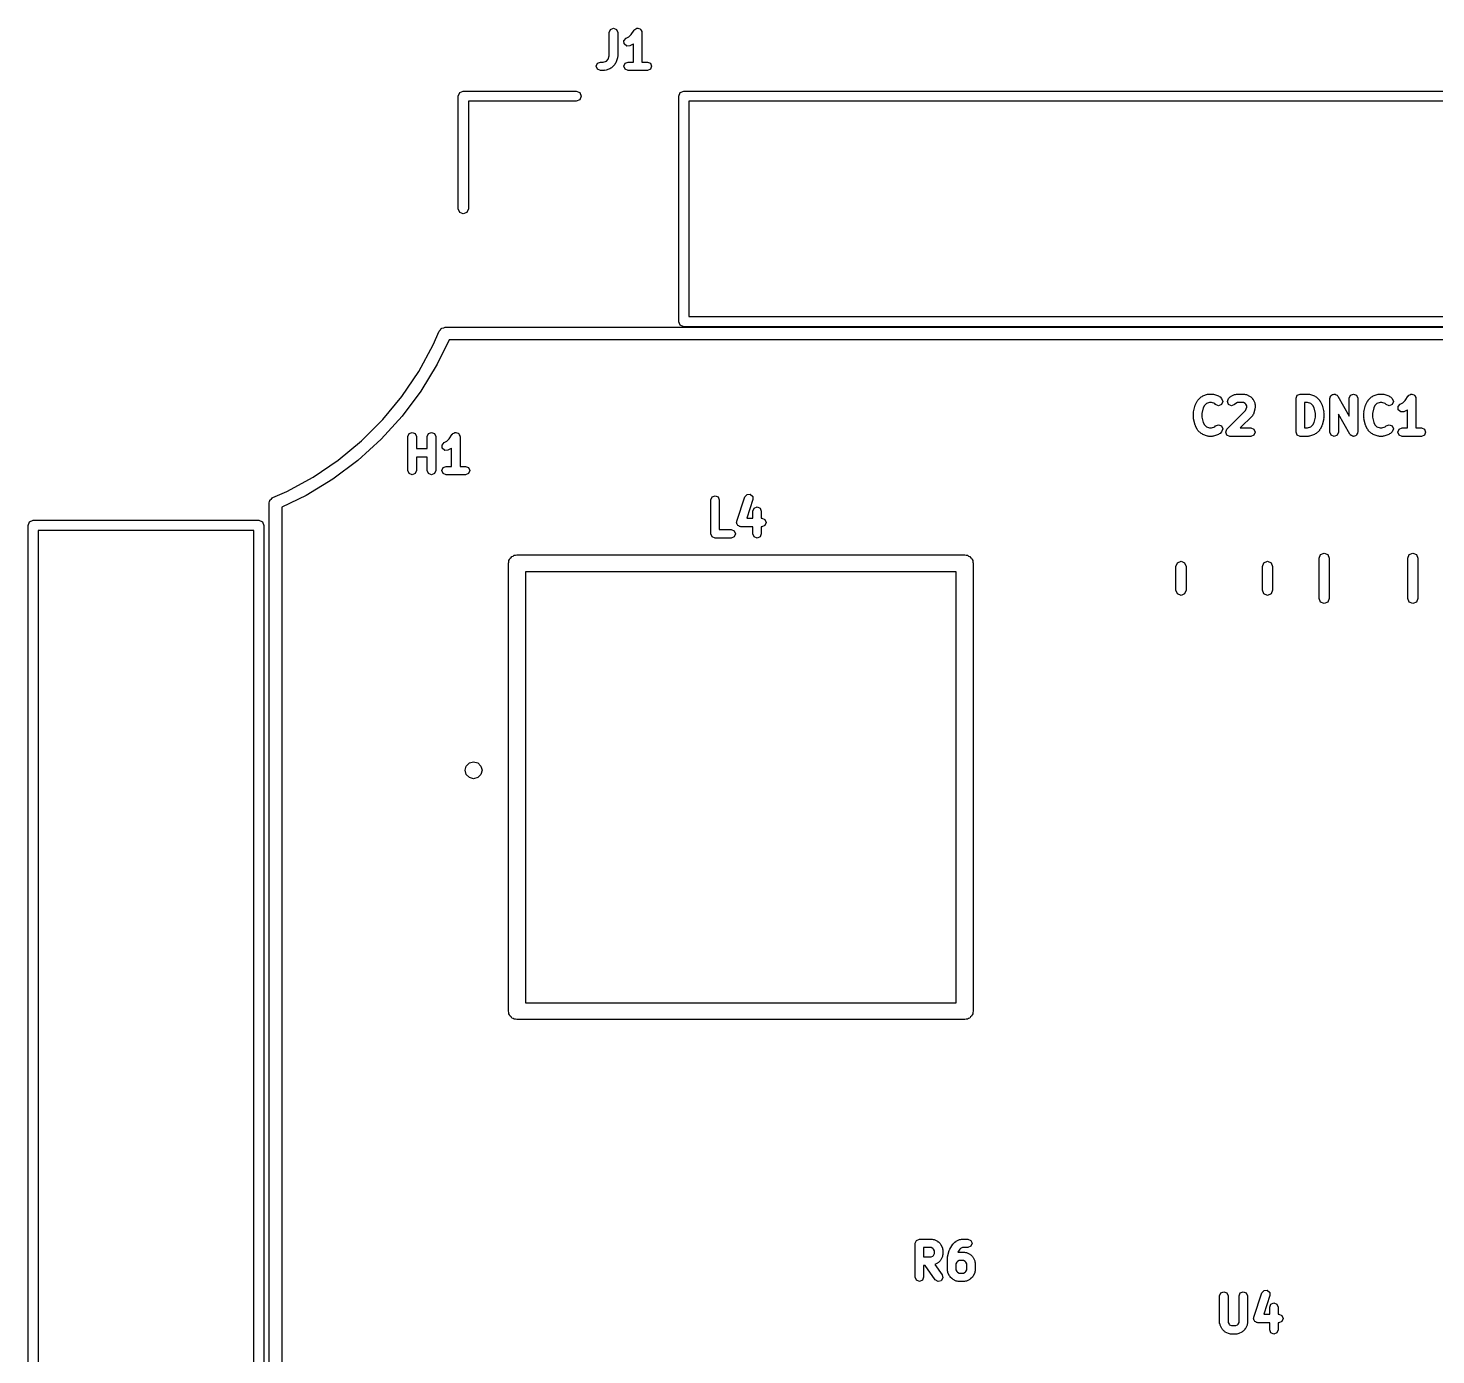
# Model space of a CAD drawing. Extents: x 83 to 120.4, y -76.4 to -39.4.
# Drawn here: x 83.8 to 100.39, y -54.99 to -39.35 of the extents above; entities that cross this region are included whole.
import ezdxf

# ---------------------------------------------------------------- set-up
doc = ezdxf.new("R2010")
doc.units = 0
doc.layers.add('BLACK', color=7, linetype='CONTINUOUS')

msp = doc.modelspace()

# ---------------------------------------------------------------- linework, layer by layer
at = {"layer": 'BLACK', "linetype": 'CONTINUOUS'}
for p, q in [((90.648666, -39.401247), (90.663311, -39.365892)), ((90.648666, -39.678848), (90.648666, -39.401247)), ((90.663311, -39.365892), (90.698666, -39.351247)), ((90.698666, -39.351247), (90.734021, -39.365892)), ((90.734021, -39.365892), (90.748666, -39.401247)), ((90.748666, -39.401247), (90.748666, -39.686961)), ((90.822661, -39.499722), (90.847734, -39.470812)), ((90.847734, -39.470812), (90.878572, -39.455392)), ((90.878572, -39.455392), (90.90743, -39.426533)), ((90.90743, -39.426533), (90.942779, -39.373511)), ((90.942779, -39.373511), (90.947056, -39.370646)), ((90.947056, -39.370646), (90.949026, -39.365892)), ((90.949026, -39.365892), (90.962476, -39.36032)), ((90.962476, -39.36032), (90.974576, -39.352218)), ((90.974576, -39.352218), (90.979625, -39.353216)), ((90.979625, -39.353216), (90.984381, -39.351247)), ((90.984381, -39.351247), (90.997829, -39.356817)), ((90.997829, -39.356817), (91.012117, -39.359644)), ((91.012117, -39.359644), (91.014982, -39.363922)), ((91.014982, -39.363922), (91.019736, -39.365892)), ((91.019736, -39.365892), (91.025306, -39.37934)), ((91.025306, -39.37934), (91.03341, -39.391441)), ((91.03341, -39.391441), (91.03241, -39.39649)), ((91.03241, -39.39649), (91.034381, -39.401247)), ((91.034381, -39.401247), (91.034381, -39.751247)), ((90.825374, -39.537894), (90.822661, -39.499722)), ((90.854284, -39.562967), (90.825374, -39.537894)), ((90.892456, -39.560254), (90.854284, -39.562967)), ((90.930551, -39.541206), (90.892456, -39.560254)), ((90.934381, -39.536789), (90.930551, -39.541206)), ((90.934381, -39.751247), (90.934381, -39.536789)), ((90.496285, -39.801247), (90.51093, -39.765892)), ((90.51093, -39.836602), (90.496285, -39.801247)), ((90.51093, -39.765892), (90.546285, -39.751247)), ((90.546285, -39.751247), (90.576268, -39.751247)), ((90.576268, -39.751247), (90.614514, -39.738498)), ((90.657334, -39.829634), (90.600192, -39.848681)), ((90.614514, -39.738498), (90.635917, -39.717095)), ((90.635917, -39.717095), (90.648666, -39.678848)), ((90.666126, -39.822008), (90.657334, -39.829634)), ((90.676878, -39.817555), (90.666126, -39.822008)), ((90.714974, -39.779459), (90.676878, -39.817555)), ((90.719427, -39.768707), (90.714974, -39.779459)), ((90.727053, -39.759915), (90.719427, -39.768707)), ((90.7461, -39.702772), (90.727053, -39.759915)), ((90.748666, -39.686961), (90.745516, -39.694563)), ((90.745516, -39.694563), (90.7461, -39.702772)), ((90.820095, -39.801247), (90.83474, -39.765892)), ((90.83474, -39.836602), (90.820095, -39.801247)), ((90.83474, -39.765892), (90.870095, -39.751247)), ((90.870095, -39.751247), (90.934381, -39.751247)), ((91.034381, -39.751247), (91.098666, -39.751247)), ((91.098666, -39.751247), (91.134021, -39.765892)), ((91.134021, -39.765892), (91.148666, -39.801247)), ((91.148666, -39.801247), (91.134021, -39.836602)), ((90.546285, -39.851247), (90.51093, -39.836602)), ((90.584381, -39.851247), (90.546285, -39.851247)), ((90.591983, -39.848097), (90.584381, -39.851247)), ((90.600192, -39.848681), (90.591983, -39.848097)), ((90.870095, -39.851247), (90.83474, -39.836602)), ((90.984381, -39.851247), (90.870095, -39.851247)), ((91.098666, -39.851247), (90.984381, -39.851247)), ((91.134021, -39.836602), (91.098666, -39.851247)), ((88.868, -40.1522), (88.885574, -40.109774)), ((88.868, -41.4822), (88.868, -40.1522)), ((88.885574, -40.109774), (88.928, -40.0922)), ((88.928, -40.0922), (90.258, -40.0922)), ((90.258, -40.0922), (90.300426, -40.109774)), ((90.300426, -40.109774), (90.318, -40.1522)), ((90.318, -40.1522), (90.300426, -40.194626)), ((91.468, -40.1522), (91.485574, -40.109774)), ((91.468, -42.8122), (91.468, -40.1522)), ((91.485574, -40.109774), (91.528, -40.0922)), ((91.528, -40.0922), (114.448, -40.0922)), ((90.258, -40.2122), (88.988, -40.2122)), ((88.988, -40.2122), (88.988, -41.4822)), ((90.300426, -40.194626), (90.258, -40.2122)), ((91.588, -40.2122), (91.588, -42.7522)), ((114.388, -40.2122), (91.588, -40.2122)), ((88.885574, -41.524626), (88.868, -41.4822)), ((88.988, -41.4822), (88.970426, -41.524626)), ((88.928, -41.5422), (88.885574, -41.524626)), ((88.970426, -41.524626), (88.928, -41.5422)), ((91.485574, -42.854626), (91.468, -42.8122)), ((91.588, -42.7522), (114.388, -42.7522)), ((88.574458, -43.086391), (88.644445, -42.923074)), ((88.644445, -42.923074), (88.657997, -42.907592)), ((88.657997, -42.907592), (88.665173, -42.895165)), ((88.665173, -42.895165), (88.670609, -42.893186)), ((88.670609, -42.893186), (88.674977, -42.888197)), ((88.674977, -42.888197), (88.699833, -42.882549)), ((88.699833, -42.882549), (88.713382, -42.877618)), ((88.713382, -42.877618), (114.713382, -42.877618)), ((91.528, -42.8722), (91.485574, -42.854626)), ((114.448, -42.8722), (91.528, -42.8722)), ((88.404079, -43.398249), (88.574458, -43.086391)), ((88.760221, -43.027618), (88.620898, -43.314234)), ((114.666543, -43.027618), (88.760221, -43.027618)), ((88.620898, -43.314234), (88.428669, -43.629472)), ((88.20485, -43.692513), (88.404079, -43.398249)), ((88.428669, -43.629472), (88.207366, -43.925027)), ((87.978571, -43.966524), (88.20485, -43.692513)), ((97.537207, -43.874049), (97.556255, -43.797858)), ((97.556255, -43.797858), (97.559637, -43.793293)), ((97.559637, -43.793293), (97.56004, -43.787625)), ((97.56004, -43.787625), (97.579087, -43.74953)), ((97.579087, -43.74953), (97.585304, -43.744137)), ((97.585304, -43.744137), (97.588454, -43.736535)), ((97.588454, -43.736535), (97.626548, -43.69844)), ((97.626548, -43.69844), (97.6373, -43.693986)), ((97.6373, -43.693986), (97.646092, -43.686361)), ((97.646092, -43.686361), (97.703235, -43.667313)), ((97.664901, -43.801507), (97.651937, -43.827437)), ((97.688913, -43.777496), (97.664901, -43.801507)), ((97.727161, -43.764747), (97.688913, -43.777496)), ((97.703235, -43.667313), (97.711443, -43.667896)), ((97.711443, -43.667896), (97.719047, -43.664747)), ((97.719047, -43.664747), (97.757143, -43.664747)), ((97.749029, -43.764747), (97.727161, -43.764747)), ((97.787276, -43.777496), (97.749029, -43.764747)), ((97.757143, -43.664747), (97.764746, -43.667896)), ((97.764746, -43.667896), (97.772955, -43.667313)), ((97.772955, -43.667313), (97.830097, -43.686361)), ((97.797978, -43.788198), (97.787276, -43.777496)), ((97.833334, -43.802841), (97.797978, -43.788198)), ((97.830097, -43.686361), (97.838888, -43.693986)), ((97.868689, -43.788196), (97.833334, -43.802841)), ((97.838888, -43.693986), (97.849639, -43.698439)), ((97.849639, -43.698439), (97.868687, -43.717486)), ((97.868687, -43.717486), (97.883332, -43.752841)), ((97.883332, -43.752841), (97.868689, -43.788196)), ((97.935714, -43.752841), (97.95036, -43.717486)), ((97.950358, -43.788196), (97.935714, -43.752841)), ((97.985713, -43.802842), (97.950358, -43.788196)), ((97.95036, -43.717486), (97.969407, -43.698439)), ((97.969407, -43.698439), (97.977009, -43.69529)), ((97.977009, -43.69529), (97.982401, -43.689074)), ((97.982401, -43.689074), (98.020496, -43.670026)), ((98.021068, -43.788198), (97.985713, -43.802842)), ((98.020496, -43.670026), (98.032104, -43.6692)), ((98.034378, -43.774888), (98.021068, -43.788198)), ((98.032104, -43.6692), (98.042857, -43.664747)), ((98.05466, -43.764747), (98.034378, -43.774888)), ((98.042857, -43.664747), (98.138095, -43.664747)), ((98.126292, -43.764747), (98.05466, -43.764747)), ((98.146572, -43.774887), (98.126292, -43.764747)), ((98.138095, -43.664747), (98.148847, -43.6692)), ((98.154144, -43.782459), (98.146572, -43.774887)), ((98.148847, -43.6692), (98.160456, -43.670026)), ((98.164285, -43.802741), (98.154144, -43.782459)), ((98.160456, -43.670026), (98.198551, -43.689074)), ((98.164285, -43.82092), (98.164285, -43.802741)), ((98.198551, -43.689074), (98.203942, -43.69529)), ((98.203942, -43.69529), (98.211544, -43.698439)), ((98.211544, -43.698439), (98.230592, -43.717486)), ((98.230592, -43.717486), (98.233741, -43.725088)), ((98.233741, -43.725088), (98.23996, -43.730482)), ((98.23996, -43.730482), (98.259007, -43.768578)), ((98.259007, -43.768578), (98.259831, -43.780186)), ((98.259831, -43.780186), (98.264285, -43.790938)), ((98.264285, -43.790938), (98.264285, -43.829033)), ((98.745238, -43.714747), (98.759883, -43.679392)), ((98.745238, -44.114747), (98.745238, -43.714747)), ((98.759883, -43.679392), (98.795238, -43.664747)), ((98.795238, -43.664747), (98.890476, -43.664747)), ((98.882362, -43.764747), (98.845238, -43.764747)), ((98.845238, -43.764747), (98.845238, -44.064747)), ((98.92061, -43.777496), (98.882362, -43.764747)), ((98.890476, -43.664747), (98.898079, -43.667896)), ((98.898079, -43.667896), (98.906288, -43.667313)), ((98.906288, -43.667313), (98.963431, -43.686361)), ((98.94462, -43.801507), (98.92061, -43.777496)), ((98.957585, -43.827437), (98.94462, -43.801507)), ((98.963431, -43.686361), (98.972222, -43.693986)), ((98.972222, -43.693986), (98.982974, -43.69844)), ((98.982974, -43.69844), (99.021069, -43.736534)), ((99.021069, -43.736534), (99.024218, -43.744137)), ((99.024218, -43.744137), (99.030436, -43.74953)), ((99.030436, -43.74953), (99.049482, -43.787625)), ((99.049482, -43.787625), (99.049884, -43.793291)), ((99.049884, -43.793291), (99.053268, -43.797858)), ((99.053268, -43.797858), (99.072316, -43.874049)), ((99.145238, -43.714747), (99.147865, -43.708402)), ((99.145238, -44.114747), (99.145238, -43.714747)), ((99.147, -43.701591), (99.154928, -43.691353)), ((99.147865, -43.708402), (99.147, -43.701591)), ((99.154928, -43.691353), (99.159883, -43.679392)), ((99.159883, -43.679392), (99.166226, -43.676764)), ((99.166226, -43.676764), (99.170431, -43.671335)), ((99.170431, -43.671335), (99.183275, -43.669702)), ((99.183275, -43.669702), (99.195238, -43.664747)), ((99.195238, -43.664747), (99.201582, -43.667374)), ((99.201582, -43.667374), (99.208394, -43.666509)), ((99.208394, -43.666509), (99.218631, -43.674437)), ((99.218631, -43.674437), (99.230593, -43.679392)), ((99.230593, -43.679392), (99.23322, -43.685735)), ((99.23322, -43.685735), (99.23865, -43.68994)), ((99.23865, -43.68994), (99.373809, -43.926468)), ((99.373809, -43.714747), (99.388454, -43.679392)), ((99.373809, -43.926468), (99.373809, -43.714747)), ((99.388454, -43.679392), (99.423809, -43.664747)), ((99.423809, -43.664747), (99.459164, -43.679392)), ((99.459164, -43.679392), (99.473809, -43.714747)), ((99.473809, -43.714747), (99.473809, -44.114747)), ((99.546731, -43.874049), (99.565779, -43.797858)), ((99.565779, -43.797858), (99.569161, -43.793293)), ((99.569161, -43.793293), (99.569564, -43.787625)), ((99.569564, -43.787625), (99.588611, -43.74953)), ((99.588611, -43.74953), (99.594828, -43.744137)), ((99.594828, -43.744137), (99.597978, -43.736535)), ((99.597978, -43.736535), (99.636072, -43.69844)), ((99.636072, -43.69844), (99.646824, -43.693986)), ((99.646824, -43.693986), (99.655616, -43.686361)), ((99.655616, -43.686361), (99.712759, -43.667313)), ((99.674425, -43.801507), (99.661461, -43.827437)), ((99.698437, -43.777496), (99.674425, -43.801507)), ((99.736685, -43.764747), (99.698437, -43.777496)), ((99.712759, -43.667313), (99.720967, -43.667896)), ((99.720967, -43.667896), (99.728571, -43.664747)), ((99.728571, -43.664747), (99.766667, -43.664747)), ((99.758553, -43.764747), (99.736685, -43.764747)), ((99.7968, -43.777496), (99.758553, -43.764747)), ((99.766667, -43.664747), (99.77427, -43.667896)), ((99.77427, -43.667896), (99.782479, -43.667313)), ((99.782479, -43.667313), (99.839621, -43.686361)), ((99.807502, -43.788198), (99.7968, -43.777496)), ((99.842858, -43.802841), (99.807502, -43.788198)), ((99.839621, -43.686361), (99.848412, -43.693986)), ((99.878213, -43.788196), (99.842858, -43.802841)), ((99.848412, -43.693986), (99.859163, -43.698439)), ((99.859163, -43.698439), (99.878211, -43.717486)), ((99.878211, -43.717486), (99.892856, -43.752841)), ((99.892856, -43.752841), (99.878213, -43.788196)), ((99.947804, -43.813222), (99.972877, -43.784312)), ((99.950517, -43.851394), (99.947804, -43.813222)), ((99.972877, -43.784312), (100.003715, -43.768892)), ((100.003715, -43.768892), (100.032573, -43.740033)), ((100.032573, -43.740033), (100.067922, -43.687011)), ((100.067922, -43.687011), (100.072199, -43.684146)), ((100.072199, -43.684146), (100.074169, -43.679392)), ((100.074169, -43.679392), (100.087619, -43.67382)), ((100.087619, -43.67382), (100.099719, -43.665718)), ((100.099719, -43.665718), (100.104768, -43.666716)), ((100.104768, -43.666716), (100.109524, -43.664747)), ((100.109524, -43.664747), (100.122972, -43.670317)), ((100.122972, -43.670317), (100.13726, -43.673144)), ((100.13726, -43.673144), (100.140125, -43.677422)), ((100.140125, -43.677422), (100.144879, -43.679392)), ((100.144879, -43.679392), (100.150449, -43.69284)), ((100.150449, -43.69284), (100.158553, -43.704941)), ((100.158553, -43.704941), (100.157553, -43.70999)), ((100.157553, -43.70999), (100.159524, -43.714747)), ((100.159524, -43.714747), (100.159524, -44.064747)), ((87.727289, -44.217802), (87.978571, -43.966524)), ((88.207366, -43.925027), (87.958991, -44.198225)), ((97.535714, -43.886176), (97.53814, -43.880319)), ((97.535714, -43.943319), (97.535714, -43.886176)), ((97.53814, -43.949175), (97.535714, -43.943319)), ((97.53814, -43.880319), (97.537207, -43.874049)), ((97.537207, -43.955446), (97.53814, -43.949175)), ((97.556255, -44.031636), (97.537207, -43.955446)), ((97.651937, -43.827437), (97.635714, -43.892331)), ((97.635714, -43.892331), (97.635714, -43.937163)), ((97.635714, -43.937163), (97.651937, -44.002056)), ((97.931311, -44.079392), (98.151536, -43.859167)), ((98.230593, -43.921531), (98.087376, -44.064747)), ((98.151536, -43.859167), (98.164285, -43.82092)), ((98.235046, -43.910779), (98.230593, -43.921531)), ((98.242672, -43.901987), (98.235046, -43.910779)), ((98.261719, -43.844844), (98.242672, -43.901987)), ((98.264285, -43.829033), (98.261135, -43.836635)), ((98.261135, -43.836635), (98.261719, -43.844844)), ((98.973809, -43.892331), (98.957585, -43.827437)), ((98.957585, -44.002056), (98.973809, -43.937163)), ((98.973809, -43.937163), (98.973809, -43.892331)), ((99.072316, -43.955446), (99.053268, -44.031636)), ((99.072316, -43.874049), (99.071382, -43.880319)), ((99.071382, -43.880319), (99.073809, -43.886176)), ((99.073809, -43.943319), (99.071382, -43.949175)), ((99.071382, -43.949175), (99.072316, -43.955446)), ((99.073809, -43.886176), (99.073809, -43.943319)), ((99.380397, -44.139554), (99.245238, -43.903025)), ((99.245238, -43.903025), (99.245238, -44.114747)), ((99.545238, -43.886176), (99.547664, -43.880319)), ((99.545238, -43.943319), (99.545238, -43.886176)), ((99.547664, -43.949175), (99.545238, -43.943319)), ((99.547664, -43.880319), (99.546731, -43.874049)), ((99.546731, -43.955446), (99.547664, -43.949175)), ((99.565779, -44.031636), (99.546731, -43.955446)), ((99.661461, -43.827437), (99.645238, -43.892331)), ((99.645238, -43.892331), (99.645238, -43.937163)), ((99.645238, -43.937163), (99.661461, -44.002056)), ((99.979427, -43.876467), (99.950517, -43.851394)), ((100.017599, -43.873754), (99.979427, -43.876467)), ((100.055694, -43.854706), (100.017599, -43.873754)), ((100.059524, -43.850289), (100.055694, -43.854706)), ((100.059524, -44.064747), (100.059524, -43.850289)), ((88.275238, -44.167247), (88.289883, -44.131892)), ((88.289883, -44.131892), (88.325238, -44.117247)), ((88.325238, -44.117247), (88.360593, -44.131892)), ((88.360593, -44.131892), (88.375238, -44.167247)), ((88.503809, -44.167247), (88.518454, -44.131892)), ((88.518454, -44.131892), (88.553809, -44.117247)), ((88.553809, -44.117247), (88.589164, -44.131892)), ((88.589164, -44.131892), (88.603809, -44.167247)), ((88.762573, -44.192533), (88.797922, -44.139511)), ((88.797922, -44.139511), (88.802199, -44.136646)), ((88.802199, -44.136646), (88.804169, -44.131892)), ((88.804169, -44.131892), (88.817619, -44.12632)), ((88.817619, -44.12632), (88.829719, -44.118218)), ((88.829719, -44.118218), (88.834768, -44.119216)), ((88.834768, -44.119216), (88.839524, -44.117247)), ((88.839524, -44.117247), (88.852972, -44.122817)), ((88.852972, -44.122817), (88.86726, -44.125644)), ((88.86726, -44.125644), (88.870125, -44.129922)), ((88.870125, -44.129922), (88.874879, -44.131892)), ((88.874879, -44.131892), (88.880449, -44.14534)), ((97.559637, -44.0362), (97.556255, -44.031636)), ((97.56004, -44.041869), (97.559637, -44.0362)), ((97.579087, -44.079964), (97.56004, -44.041869)), ((97.585303, -44.085355), (97.579087, -44.079964)), ((97.588453, -44.092959), (97.585303, -44.085355)), ((97.626548, -44.131055), (97.588453, -44.092959)), ((97.6373, -44.135508), (97.626548, -44.131055)), ((97.646093, -44.143134), (97.6373, -44.135508)), ((97.703236, -44.162181), (97.646093, -44.143134)), ((97.651937, -44.002056), (97.6649, -44.027984)), ((97.6649, -44.027984), (97.688914, -44.051998)), ((97.688914, -44.051998), (97.72716, -44.064747)), ((97.72716, -44.064747), (97.74903, -44.064747)), ((97.74903, -44.064747), (97.787276, -44.051998)), ((97.830096, -44.143134), (97.772954, -44.162181)), ((97.787276, -44.051998), (97.797978, -44.041297)), ((97.797978, -44.041297), (97.833333, -44.026652)), ((97.838888, -44.135508), (97.830096, -44.143134)), ((97.833333, -44.026652), (97.868688, -44.041297)), ((97.84964, -44.131055), (97.838888, -44.135508)), ((97.868688, -44.112007), (97.84964, -44.131055)), ((97.868688, -44.041297), (97.883333, -44.076652)), ((97.883333, -44.076652), (97.868688, -44.112007)), ((97.916666, -44.114747), (97.931311, -44.079392)), ((97.931311, -44.150102), (97.916666, -44.114747)), ((98.087376, -44.064747), (98.214285, -44.064747)), ((98.214285, -44.064747), (98.24964, -44.079392)), ((98.24964, -44.079392), (98.264285, -44.114747)), ((98.264285, -44.114747), (98.24964, -44.150102)), ((98.759883, -44.150102), (98.745238, -44.114747)), ((98.845238, -44.064747), (98.882363, -44.064747)), ((98.882363, -44.064747), (98.920608, -44.051998)), ((98.96343, -44.143134), (98.906287, -44.162181)), ((98.920608, -44.051998), (98.94462, -44.027986)), ((98.94462, -44.027986), (98.957585, -44.002056)), ((98.972221, -44.135509), (98.96343, -44.143134)), ((98.982975, -44.131055), (98.972221, -44.135509)), ((99.02107, -44.092959), (98.982975, -44.131055)), ((99.024218, -44.085356), (99.02107, -44.092959)), ((99.030436, -44.079964), (99.024218, -44.085356)), ((99.049482, -44.041869), (99.030436, -44.079964)), ((99.049884, -44.036202), (99.049482, -44.041869)), ((99.053268, -44.031636), (99.049884, -44.036202)), ((99.159883, -44.150102), (99.145238, -44.114747)), ((99.245238, -44.114747), (99.230593, -44.150102)), ((99.385826, -44.143758), (99.380397, -44.139554)), ((99.388454, -44.150102), (99.385826, -44.143758)), ((99.464118, -44.13814), (99.459164, -44.150102)), ((99.472047, -44.127903), (99.464118, -44.13814)), ((99.473809, -44.114747), (99.471181, -44.121091)), ((99.471181, -44.121091), (99.472047, -44.127903)), ((99.569161, -44.0362), (99.565779, -44.031636)), ((99.569564, -44.041869), (99.569161, -44.0362)), ((99.588611, -44.079964), (99.569564, -44.041869)), ((99.594827, -44.085355), (99.588611, -44.079964)), ((99.597977, -44.092959), (99.594827, -44.085355)), ((99.636072, -44.131055), (99.597977, -44.092959)), ((99.646824, -44.135508), (99.636072, -44.131055)), ((99.655617, -44.143134), (99.646824, -44.135508)), ((99.71276, -44.162181), (99.655617, -44.143134)), ((99.661461, -44.002056), (99.674424, -44.027984)), ((99.674424, -44.027984), (99.698438, -44.051998)), ((99.698438, -44.051998), (99.736684, -44.064747)), ((99.736684, -44.064747), (99.758554, -44.064747)), ((99.758554, -44.064747), (99.7968, -44.051998)), ((99.83962, -44.143134), (99.782478, -44.162181)), ((99.7968, -44.051998), (99.807502, -44.041297)), ((99.807502, -44.041297), (99.842857, -44.026652)), ((99.848412, -44.135508), (99.83962, -44.143134)), ((99.842857, -44.026652), (99.878212, -44.041297)), ((99.859164, -44.131055), (99.848412, -44.135508)), ((99.878212, -44.112007), (99.859164, -44.131055)), ((99.878212, -44.041297), (99.892857, -44.076652)), ((99.892857, -44.076652), (99.878212, -44.112007)), ((99.945238, -44.114747), (99.959883, -44.079392)), ((99.959883, -44.150102), (99.945238, -44.114747)), ((99.959883, -44.079392), (99.995238, -44.064747)), ((99.995238, -44.064747), (100.059524, -44.064747)), ((100.159524, -44.064747), (100.223809, -44.064747)), ((100.223809, -44.064747), (100.259164, -44.079392)), ((100.259164, -44.079392), (100.273809, -44.114747)), ((100.273809, -44.114747), (100.259164, -44.150102)), ((87.453276, -44.444078), (87.727289, -44.217802)), ((87.958991, -44.198225), (87.68579, -44.446597)), ((88.275238, -44.567247), (88.275238, -44.167247)), ((88.375238, -44.167247), (88.375238, -44.307723)), ((88.375238, -44.307723), (88.503809, -44.307723)), ((88.503809, -44.307723), (88.503809, -44.167247)), ((88.603809, -44.167247), (88.603809, -44.567247)), ((88.677804, -44.265722), (88.702877, -44.236812)), ((88.680517, -44.303894), (88.677804, -44.265722)), ((88.709427, -44.328967), (88.680517, -44.303894)), ((88.702877, -44.236812), (88.733715, -44.221392)), ((88.733715, -44.221392), (88.762573, -44.192533)), ((88.785694, -44.307206), (88.747599, -44.326254)), ((88.789524, -44.302789), (88.785694, -44.307206)), ((88.789524, -44.517247), (88.789524, -44.302789)), ((88.880449, -44.14534), (88.888553, -44.157441)), ((88.888553, -44.157441), (88.887553, -44.16249)), ((88.887553, -44.16249), (88.889524, -44.167247)), ((88.889524, -44.167247), (88.889524, -44.517247)), ((97.711444, -44.161597), (97.703236, -44.162181)), ((97.719047, -44.164747), (97.711444, -44.161597)), ((97.757143, -44.164747), (97.719047, -44.164747)), ((97.764745, -44.161597), (97.757143, -44.164747)), ((97.772954, -44.162181), (97.764745, -44.161597)), ((97.966666, -44.164747), (97.931311, -44.150102)), ((98.214285, -44.164747), (97.966666, -44.164747)), ((98.24964, -44.150102), (98.214285, -44.164747)), ((98.795238, -44.164747), (98.759883, -44.150102)), ((98.890476, -44.164747), (98.795238, -44.164747)), ((98.898078, -44.161597), (98.890476, -44.164747)), ((98.906287, -44.162181), (98.898078, -44.161597)), ((99.195238, -44.164747), (99.159883, -44.150102)), ((99.230593, -44.150102), (99.195238, -44.164747)), ((99.400415, -44.155056), (99.388454, -44.150102)), ((99.410653, -44.162985), (99.400415, -44.155056)), ((99.417464, -44.162119), (99.410653, -44.162985)), ((99.423809, -44.164747), (99.417464, -44.162119)), ((99.435771, -44.159791), (99.423809, -44.164747)), ((99.448616, -44.158159), (99.435771, -44.159791)), ((99.45282, -44.152729), (99.448616, -44.158159)), ((99.459164, -44.150102), (99.45282, -44.152729)), ((99.720968, -44.161597), (99.71276, -44.162181)), ((99.728571, -44.164747), (99.720968, -44.161597)), ((99.766667, -44.164747), (99.728571, -44.164747)), ((99.774269, -44.161597), (99.766667, -44.164747)), ((99.782478, -44.162181), (99.774269, -44.161597)), ((99.995238, -44.164747), (99.959883, -44.150102)), ((100.109524, -44.164747), (99.995238, -44.164747)), ((100.223809, -44.164747), (100.109524, -44.164747)), ((100.259164, -44.150102), (100.223809, -44.164747)), ((87.159009, -44.643303), (87.453276, -44.444078)), ((87.68579, -44.446597), (87.390232, -44.667896)), ((88.503809, -44.407723), (88.375238, -44.407723)), ((88.375238, -44.407723), (88.375238, -44.567247)), ((88.503809, -44.567247), (88.503809, -44.407723)), ((88.747599, -44.326254), (88.709427, -44.328967)), ((88.289883, -44.602602), (88.275238, -44.567247)), ((88.325238, -44.617247), (88.289883, -44.602602)), ((88.360593, -44.602602), (88.325238, -44.617247)), ((88.375238, -44.567247), (88.360593, -44.602602)), ((88.518454, -44.602602), (88.503809, -44.567247)), ((88.553809, -44.617247), (88.518454, -44.602602)), ((88.589164, -44.602602), (88.553809, -44.617247)), ((88.603809, -44.567247), (88.589164, -44.602602)), ((88.675238, -44.567247), (88.689883, -44.531892)), ((88.689883, -44.602602), (88.675238, -44.567247)), ((88.689883, -44.531892), (88.725238, -44.517247)), ((88.725238, -44.617247), (88.689883, -44.602602)), ((88.725238, -44.517247), (88.789524, -44.517247)), ((88.839524, -44.617247), (88.725238, -44.617247)), ((88.953809, -44.617247), (88.839524, -44.617247)), ((88.889524, -44.517247), (88.953809, -44.517247)), ((88.953809, -44.517247), (88.989164, -44.531892)), ((88.989164, -44.602602), (88.953809, -44.617247)), ((88.989164, -44.531892), (89.003809, -44.567247)), ((89.003809, -44.567247), (88.989164, -44.602602)), ((86.84715, -44.813678), (87.159009, -44.643303)), ((87.390232, -44.667896), (87.074992, -44.860121)), ((86.638382, -44.952618), (86.642905, -44.926966)), ((86.638382, -70.952618), (86.638382, -44.952618)), ((86.642905, -44.926966), (86.647235, -44.921805)), ((86.647235, -44.921805), (86.648961, -44.914212)), ((86.648961, -44.914212), (86.666463, -44.89889)), ((86.666463, -44.89889), (86.675882, -44.887666)), ((86.675882, -44.887666), (86.680144, -44.886914)), ((86.680144, -44.886914), (86.683838, -44.883681)), ((86.683831, -44.883663), (86.84715, -44.813678)), ((86.683838, -44.883681), (86.683831, -44.883663)), ((87.074992, -44.860121), (86.788382, -44.999436)), ((91.845657, -44.913047), (91.860302, -44.877692)), ((91.845657, -45.313047), (91.845657, -44.913047)), ((91.860302, -44.877692), (91.895657, -44.863047)), ((91.895657, -44.863047), (91.931012, -44.877692)), ((91.931012, -44.877692), (91.945657, -44.913047)), ((91.945657, -44.913047), (91.945657, -45.263047)), ((92.152985, -45.163903), (92.248223, -44.878189)), ((92.248223, -44.878189), (92.273297, -44.849279)), ((92.343091, -44.909811), (92.26979, -45.129714)), ((92.273297, -44.849279), (92.311468, -44.846566)), ((92.311468, -44.846566), (92.340378, -44.87164)), ((92.340378, -44.87164), (92.343091, -44.909811)), ((86.788382, -44.999436), (86.788382, -70.905779)), ((92.26979, -45.129714), (92.340895, -45.129714)), ((92.340895, -45.04638), (92.35554, -45.011025)), ((92.340895, -45.129714), (92.340895, -45.04638)), ((92.35554, -45.011025), (92.390895, -44.99638)), ((92.390895, -44.99638), (92.42625, -45.011025)), ((92.42625, -45.011025), (92.440895, -45.04638)), ((92.440895, -45.04638), (92.440895, -45.129714)), ((92.440895, -45.129714), (92.448038, -45.129714)), ((92.448038, -45.129714), (92.483393, -45.144359)), ((83.798, -45.213), (83.815574, -45.170574)), ((83.798, -68.133), (83.798, -45.213)), ((83.815574, -45.170574), (83.858, -45.153)), ((83.858, -45.153), (86.518, -45.153)), ((83.918, -45.273), (83.918, -68.073)), ((86.458, -45.273), (83.918, -45.273)), ((86.458, -68.073), (86.458, -45.273)), ((86.518, -45.153), (86.560426, -45.170574)), ((86.560426, -45.170574), (86.578, -45.213)), ((86.578, -45.213), (86.578, -68.133)), ((91.945657, -45.263047), (92.086133, -45.263047)), ((92.086133, -45.263047), (92.121488, -45.277692)), ((92.121488, -45.277692), (92.136133, -45.313047)), ((92.150419, -45.179714), (92.153568, -45.17211)), ((92.154873, -45.190466), (92.150419, -45.179714)), ((92.153568, -45.17211), (92.152985, -45.163903)), ((92.155698, -45.202074), (92.154873, -45.190466)), ((92.161914, -45.207465), (92.155698, -45.202074)), ((92.165064, -45.215069), (92.161914, -45.207465)), ((92.175816, -45.219522), (92.165064, -45.215069)), ((92.184608, -45.227148), (92.175816, -45.219522)), ((92.192815, -45.226564), (92.184608, -45.227148)), ((92.200419, -45.229714), (92.192815, -45.226564)), ((92.340895, -45.229714), (92.200419, -45.229714)), ((92.340895, -45.313047), (92.340895, -45.229714)), ((92.448038, -45.229714), (92.440895, -45.229714)), ((92.440895, -45.229714), (92.440895, -45.313047)), ((92.483393, -45.215069), (92.448038, -45.229714)), ((92.483393, -45.144359), (92.498038, -45.179714)), ((92.498038, -45.179714), (92.483393, -45.215069)), ((91.860302, -45.348402), (91.845657, -45.313047)), ((91.895657, -45.363047), (91.860302, -45.348402)), ((92.086133, -45.363047), (91.895657, -45.363047)), ((92.121488, -45.348402), (92.086133, -45.363047)), ((92.136133, -45.313047), (92.121488, -45.348402)), ((92.35554, -45.348402), (92.340895, -45.313047)), ((92.390895, -45.363047), (92.35554, -45.348402)), ((92.42625, -45.348402), (92.390895, -45.363047)), ((92.440895, -45.313047), (92.42625, -45.348402)), ((89.464894, -45.629098), (89.474203, -45.616284)), ((89.464894, -45.644937), (89.464894, -45.629098)), ((89.474203, -45.616284), (89.479098, -45.601221)), ((89.479098, -45.601221), (89.491911, -45.591911)), ((89.491911, -45.591911), (89.501221, -45.579098)), ((89.501221, -45.579098), (89.516284, -45.574203)), ((89.516284, -45.574203), (89.529098, -45.564894)), ((89.529098, -45.564894), (89.544937, -45.564894)), ((89.544937, -45.564894), (89.56, -45.56)), ((89.56, -45.56), (94.84, -45.56)), ((94.84, -45.56), (94.855063, -45.564894)), ((94.855063, -45.564894), (94.870902, -45.564894)), ((94.870902, -45.564894), (94.883715, -45.574203)), ((94.883715, -45.574203), (94.898779, -45.579098)), ((94.898779, -45.579098), (94.908088, -45.591911)), ((94.908088, -45.591911), (94.920902, -45.601221)), ((94.920902, -45.601221), (94.925796, -45.616284)), ((94.925796, -45.616284), (94.935106, -45.629098)), ((94.935106, -45.629098), (94.935106, -45.644937)), ((97.347574, -45.654494), (97.39, -45.63692)), ((97.39, -45.63692), (97.432426, -45.654494)), ((98.367574, -45.654494), (98.41, -45.63692)), ((98.41, -45.63692), (98.452426, -45.654494)), ((99.0175, -45.600242), (99.035074, -45.557816)), ((99.0175, -46.074758), (99.0175, -45.600242)), ((99.035074, -45.557816), (99.0775, -45.540242)), ((99.0775, -45.540242), (99.119926, -45.557816)), ((99.119926, -45.557816), (99.1375, -45.600242)), ((99.1375, -45.600242), (99.1375, -46.074758)), ((100.0625, -45.600242), (100.080074, -45.557816)), ((100.0625, -46.074758), (100.0625, -45.600242)), ((100.080074, -45.557816), (100.1225, -45.540242)), ((100.1225, -45.540242), (100.164926, -45.557816)), ((100.164926, -45.557816), (100.1825, -45.600242)), ((100.1825, -45.600242), (100.1825, -46.074758)), ((89.46, -45.66), (89.464894, -45.644937)), ((89.46, -50.94), (89.46, -45.66)), ((89.66, -45.76), (89.66, -50.84)), ((94.74, -45.76), (89.66, -45.76)), ((94.74, -50.84), (94.74, -45.76)), ((94.935106, -45.644937), (94.94, -45.66)), ((94.94, -45.66), (94.94, -50.94)), ((97.33, -45.69692), (97.347574, -45.654494)), ((97.33, -45.97808), (97.33, -45.69692)), ((97.432426, -45.654494), (97.45, -45.69692)), ((97.45, -45.69692), (97.45, -45.97808)), ((98.35, -45.69692), (98.367574, -45.654494)), ((98.35, -45.97808), (98.35, -45.69692)), ((98.452426, -45.654494), (98.47, -45.69692)), ((98.47, -45.69692), (98.47, -45.97808)), ((97.347574, -46.020506), (97.33, -45.97808)), ((97.39, -46.03808), (97.347574, -46.020506)), ((97.432426, -46.020506), (97.39, -46.03808)), ((97.45, -45.97808), (97.432426, -46.020506)), ((98.367574, -46.020506), (98.35, -45.97808)), ((98.41, -46.03808), (98.367574, -46.020506)), ((98.452426, -46.020506), (98.41, -46.03808)), ((98.47, -45.97808), (98.452426, -46.020506)), ((99.035074, -46.117184), (99.0175, -46.074758)), ((99.0775, -46.134758), (99.035074, -46.117184)), ((99.119926, -46.117184), (99.0775, -46.134758)), ((99.1375, -46.074758), (99.119926, -46.117184)), ((100.080074, -46.117184), (100.0625, -46.074758)), ((100.1225, -46.134758), (100.080074, -46.117184)), ((100.164926, -46.117184), (100.1225, -46.134758)), ((100.1825, -46.074758), (100.164926, -46.117184)), ((88.95, -48.1), (88.963397, -48.05)), ((88.963397, -48.15), (88.95, -48.1)), ((88.963397, -48.05), (89, -48.013397)), ((89, -48.013397), (89.05, -48)), ((89.05, -48), (89.1, -48.013397)), ((89.1, -48.013397), (89.136603, -48.05)), ((89.136603, -48.05), (89.15, -48.1)), ((89.15, -48.1), (89.136603, -48.15)), ((89, -48.186603), (88.963397, -48.15)), ((89.05, -48.2), (89, -48.186603)), ((89.1, -48.186603), (89.05, -48.2)), ((89.136603, -48.15), (89.1, -48.186603)), ((89.464894, -50.955062), (89.46, -50.94)), ((89.66, -50.84), (94.74, -50.84)), ((94.94, -50.94), (94.935106, -50.955062)), ((89.464894, -50.970902), (89.464894, -50.955062)), ((89.474203, -50.983715), (89.464894, -50.970902)), ((89.479098, -50.998779), (89.474203, -50.983715)), ((89.491911, -51.008088), (89.479098, -50.998779)), ((89.501221, -51.020902), (89.491911, -51.008088)), ((89.516284, -51.025796), (89.501221, -51.020902)), ((89.529098, -51.035106), (89.516284, -51.025796)), ((89.544937, -51.035106), (89.529098, -51.035106)), ((89.56, -51.04), (89.544937, -51.035106)), ((94.84, -51.04), (89.56, -51.04)), ((94.855063, -51.035106), (94.84, -51.04)), ((94.870902, -51.035106), (94.855063, -51.035106)), ((94.883715, -51.025796), (94.870902, -51.035106)), ((94.898779, -51.020902), (94.883715, -51.025796)), ((94.908088, -51.008088), (94.898779, -51.020902)), ((94.920902, -50.998779), (94.908088, -51.008088)), ((94.925796, -50.983715), (94.920902, -50.998779)), ((94.935106, -50.970902), (94.925796, -50.983715)), ((94.935106, -50.955062), (94.935106, -50.970902)), ((94.254762, -53.677247), (94.269407, -53.641892)), ((94.254762, -54.077247), (94.254762, -53.677247)), ((94.269407, -53.641892), (94.304762, -53.627247)), ((94.304762, -53.627247), (94.457143, -53.627247)), ((94.44534, -53.727247), (94.354762, -53.727247)), ((94.354762, -53.727247), (94.354762, -53.836771)), ((94.46562, -53.737387), (94.44534, -53.727247)), ((94.457143, -53.627247), (94.467895, -53.6317)), ((94.473192, -53.74496), (94.46562, -53.737387)), ((94.467895, -53.6317), (94.479504, -53.632526)), ((94.483333, -53.765241), (94.473192, -53.74496)), ((94.479504, -53.632526), (94.517599, -53.651574)), ((94.483333, -53.798777), (94.483333, -53.765241)), ((94.517599, -53.651574), (94.52299, -53.65779)), ((94.52299, -53.65779), (94.530593, -53.66094)), ((94.530593, -53.66094), (94.549641, -53.679987)), ((94.549641, -53.679987), (94.55279, -53.68759)), ((94.55279, -53.68759), (94.559006, -53.692981)), ((94.559006, -53.692981), (94.578055, -53.731078)), ((94.578055, -53.731078), (94.578879, -53.742687)), ((94.578879, -53.742687), (94.583333, -53.753438)), ((94.583333, -53.753438), (94.583333, -53.81058)), ((94.637207, -53.836549), (94.656255, -53.760358)), ((94.656255, -53.760358), (94.661461, -53.753331)), ((94.661461, -53.753331), (94.663159, -53.74475)), ((94.663159, -53.74475), (94.701254, -53.687607)), ((94.701254, -53.687607), (94.705532, -53.684741)), ((94.705532, -53.684741), (94.707502, -53.679987)), ((94.707502, -53.679987), (94.726549, -53.660939)), ((94.726549, -53.660939), (94.734152, -53.657789)), ((94.734152, -53.657789), (94.739543, -53.651574)), ((94.739543, -53.651574), (94.77764, -53.632525)), ((94.781715, -53.747193), (94.759401, -53.780664)), ((94.77764, -53.632525), (94.789249, -53.6317)), ((94.791522, -53.737387), (94.781715, -53.747193)), ((94.789249, -53.6317), (94.8, -53.627247)), ((94.811803, -53.727247), (94.791522, -53.737387)), ((94.8, -53.627247), (94.87619, -53.627247)), ((94.87619, -53.727247), (94.811803, -53.727247)), ((94.87619, -53.627247), (94.911545, -53.641892)), ((94.911545, -53.712602), (94.87619, -53.727247)), ((94.911545, -53.641892), (94.92619, -53.677247)), ((94.92619, -53.677247), (94.911545, -53.712602)), ((94.354762, -53.836771), (94.44534, -53.836771)), ((94.373967, -53.936771), (94.354762, -53.936771)), ((94.354762, -53.936771), (94.354762, -54.077247)), ((94.492371, -54.10592), (94.373967, -53.936771)), ((94.44534, -53.836771), (94.46562, -53.82663)), ((94.46562, -53.82663), (94.473192, -53.819057)), ((94.473192, -53.819057), (94.483333, -53.798777)), ((94.517599, -53.912444), (94.48901, -53.926738)), ((94.48901, -53.926738), (94.574294, -54.048574)), ((94.52299, -53.906227), (94.517599, -53.912444)), ((94.530593, -53.903078), (94.52299, -53.906227)), ((94.549641, -53.884031), (94.530593, -53.903078)), ((94.55279, -53.876427), (94.549641, -53.884031)), ((94.559006, -53.871037), (94.55279, -53.876427)), ((94.578055, -53.83294), (94.559006, -53.871037)), ((94.578879, -53.82133), (94.578055, -53.83294)), ((94.583333, -53.81058), (94.578879, -53.82133)), ((94.635714, -53.848676), (94.63814, -53.842819)), ((94.635714, -54.001057), (94.635714, -53.848676)), ((94.63814, -53.842819), (94.637207, -53.836549)), ((94.745855, -53.897339), (94.735714, -53.917622)), ((94.735714, -53.917622), (94.735714, -53.989253)), ((94.753427, -53.889768), (94.745855, -53.897339)), ((94.773707, -53.879628), (94.753427, -53.889768)), ((94.759401, -53.780664), (94.761904, -53.779628)), ((94.761904, -53.779628), (94.838095, -53.779628)), ((94.826292, -53.879628), (94.773707, -53.879628)), ((94.846572, -53.889768), (94.826292, -53.879628)), ((94.838095, -53.779628), (94.848847, -53.784081)), ((94.854144, -53.89734), (94.846572, -53.889768)), ((94.848847, -53.784081), (94.860456, -53.784907)), ((94.864285, -53.917622), (94.854144, -53.89734)), ((94.860456, -53.784907), (94.898551, -53.803955)), ((94.864285, -53.989253), (94.864285, -53.917622)), ((94.898551, -53.803955), (94.903942, -53.810171)), ((94.903942, -53.810171), (94.911544, -53.81332)), ((94.911544, -53.81332), (94.930592, -53.832367)), ((94.930592, -53.832367), (94.933741, -53.839969)), ((94.933741, -53.839969), (94.93996, -53.845363)), ((94.93996, -53.845363), (94.959007, -53.883459)), ((94.959007, -53.883459), (94.959831, -53.895067)), ((94.959831, -53.895067), (94.964285, -53.905819)), ((94.964285, -53.905819), (94.964285, -54.001057)), ((94.269407, -54.112602), (94.254762, -54.077247)), ((94.354762, -54.077247), (94.340117, -54.112602)), ((94.582571, -54.085936), (94.562006, -54.118208)), ((94.574294, -54.048574), (94.582571, -54.085936)), ((94.640167, -54.011809), (94.635714, -54.001057)), ((94.640993, -54.023418), (94.640167, -54.011809)), ((94.660041, -54.061513), (94.640993, -54.023418)), ((94.666257, -54.066904), (94.660041, -54.061513)), ((94.669406, -54.074506), (94.666257, -54.066904)), ((94.688453, -54.093554), (94.669406, -54.074506)), ((94.696055, -54.096703), (94.688453, -54.093554)), ((94.701449, -54.102922), (94.696055, -54.096703)), ((94.735714, -53.989253), (94.745854, -54.009534)), ((94.745854, -54.009534), (94.753426, -54.017106)), ((94.753426, -54.017106), (94.773708, -54.027247)), ((94.773708, -54.027247), (94.826292, -54.027247)), ((94.826292, -54.027247), (94.846572, -54.017107)), ((94.846572, -54.017107), (94.854143, -54.009536)), ((94.854143, -54.009536), (94.864285, -53.989253)), ((94.903942, -54.096704), (94.89855, -54.102922)), ((94.911545, -54.093555), (94.903942, -54.096704)), ((94.930593, -54.074507), (94.911545, -54.093555)), ((94.933741, -54.066904), (94.930593, -54.074507)), ((94.93996, -54.061512), (94.933741, -54.066904)), ((94.959006, -54.023417), (94.93996, -54.061512)), ((94.95983, -54.01181), (94.959006, -54.023417)), ((94.964285, -54.001057), (94.95983, -54.01181)), ((94.304762, -54.127247), (94.269407, -54.112602)), ((94.340117, -54.112602), (94.304762, -54.127247)), ((94.524644, -54.126485), (94.492371, -54.10592)), ((94.562006, -54.118208), (94.524644, -54.126485)), ((94.739544, -54.121968), (94.701449, -54.102922)), ((94.75115, -54.122792), (94.739544, -54.121968)), ((94.761904, -54.127247), (94.75115, -54.122792)), ((94.838095, -54.127247), (94.761904, -54.127247)), ((94.848845, -54.122793), (94.838095, -54.127247)), ((94.860455, -54.121969), (94.848845, -54.122793)), ((94.89855, -54.102922), (94.860455, -54.121969)), ((97.845238, -54.297247), (97.859883, -54.261892)), ((97.859883, -54.261892), (97.895238, -54.247247)), ((97.895238, -54.247247), (97.930593, -54.261892)), ((97.930593, -54.261892), (97.945238, -54.297247)), ((98.073809, -54.297247), (98.088454, -54.261892)), ((98.088454, -54.261892), (98.123809, -54.247247)), ((98.123809, -54.247247), (98.159164, -54.261892)), ((98.159164, -54.261892), (98.173809, -54.297247)), ((98.247804, -54.548103), (98.343042, -54.262389)), ((98.343042, -54.262389), (98.368116, -54.233479)), ((98.368116, -54.233479), (98.406287, -54.230766)), ((98.406287, -54.230766), (98.435197, -54.25584)), ((98.435197, -54.25584), (98.43791, -54.294011)), ((97.845238, -54.621057), (97.845238, -54.297247)), ((97.945238, -54.297247), (97.945238, -54.609253)), ((98.073809, -54.609253), (98.073809, -54.297247)), ((98.173809, -54.297247), (98.173809, -54.621057)), ((98.43791, -54.294011), (98.364609, -54.513914)), ((98.435714, -54.43058), (98.450359, -54.395225)), ((98.435714, -54.513914), (98.435714, -54.43058)), ((98.450359, -54.395225), (98.485714, -54.38058)), ((98.485714, -54.38058), (98.521069, -54.395225)), ((98.521069, -54.395225), (98.535714, -54.43058)), ((98.535714, -54.43058), (98.535714, -54.513914)), ((98.245238, -54.563914), (98.248387, -54.55631)), ((98.249692, -54.574666), (98.245238, -54.563914)), ((98.248387, -54.55631), (98.247804, -54.548103)), ((98.250517, -54.586274), (98.249692, -54.574666)), ((98.256733, -54.591665), (98.250517, -54.586274)), ((98.259883, -54.599269), (98.256733, -54.591665)), ((98.270635, -54.603722), (98.259883, -54.599269)), ((98.364609, -54.513914), (98.435714, -54.513914)), ((98.535714, -54.513914), (98.542857, -54.513914)), ((98.542857, -54.513914), (98.578212, -54.528559)), ((98.578212, -54.599269), (98.542857, -54.613914)), ((98.578212, -54.528559), (98.592857, -54.563914)), ((98.592857, -54.563914), (98.578212, -54.599269)), ((97.849691, -54.631807), (97.845238, -54.621057)), ((97.850516, -54.643417), (97.849691, -54.631807)), ((97.869563, -54.681512), (97.850516, -54.643417)), ((97.87578, -54.686904), (97.869563, -54.681512)), ((97.87893, -54.694507), (97.87578, -54.686904)), ((97.897978, -54.713555), (97.87893, -54.694507)), ((97.90558, -54.716703), (97.897978, -54.713555)), ((97.910973, -54.722922), (97.90558, -54.716703)), ((97.949068, -54.741968), (97.910973, -54.722922)), ((97.945238, -54.609253), (97.955377, -54.629534)), ((97.960674, -54.742792), (97.949068, -54.741968)), ((97.955377, -54.629534), (97.962948, -54.637105)), ((97.971428, -54.747247), (97.960674, -54.742792)), ((97.962948, -54.637105), (97.983232, -54.647247)), ((98.047619, -54.747247), (97.971428, -54.747247)), ((97.983232, -54.647247), (98.035816, -54.647247)), ((98.035816, -54.647247), (98.056095, -54.637107)), ((98.058369, -54.742793), (98.047619, -54.747247)), ((98.056095, -54.637107), (98.063667, -54.629535)), ((98.069979, -54.741969), (98.058369, -54.742793)), ((98.063667, -54.629535), (98.073809, -54.609253)), ((98.108074, -54.722922), (98.069979, -54.741969)), ((98.113467, -54.716703), (98.108074, -54.722922)), ((98.12107, -54.713554), (98.113467, -54.716703)), ((98.140117, -54.694507), (98.12107, -54.713554)), ((98.143265, -54.686904), (98.140117, -54.694507)), ((98.149482, -54.681513), (98.143265, -54.686904)), ((98.16853, -54.643418), (98.149482, -54.681513)), ((98.169355, -54.631809), (98.16853, -54.643418)), ((98.173809, -54.621057), (98.169355, -54.631809)), ((98.279427, -54.611348), (98.270635, -54.603722)), ((98.287634, -54.610764), (98.279427, -54.611348)), ((98.295238, -54.613914), (98.287634, -54.610764)), ((98.435714, -54.613914), (98.295238, -54.613914)), ((98.435714, -54.697247), (98.435714, -54.613914)), ((98.450359, -54.732602), (98.435714, -54.697247)), ((98.485714, -54.747247), (98.450359, -54.732602)), ((98.521069, -54.732602), (98.485714, -54.747247)), ((98.535714, -54.697247), (98.521069, -54.732602)), ((98.542857, -54.613914), (98.535714, -54.613914)), ((98.535714, -54.613914), (98.535714, -54.697247))]:
    msp.add_line(p, q, dxfattribs=at)

doc.saveas('drawing.dxf')
